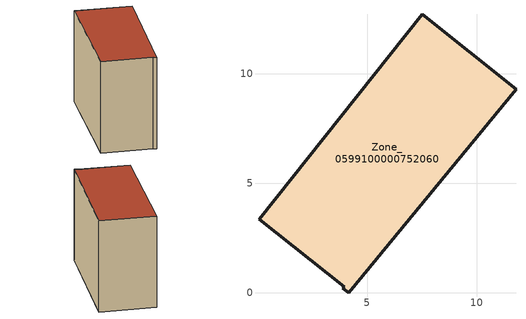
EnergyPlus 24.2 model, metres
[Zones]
Zone_0599100000752060
 floor ground (C_G): 0.05,3.36 7.51,12.73 11.8,9.3 4.15,0 3.89,0.21 3.94,0.28 z0.5
 wall outside (C_F): 11.8,9.3 7.51,12.73 0.05,3.36 3.94,0.28 3.89,0.21 4.15,0 11.8,9.3 z0.5:9.68
 roof outside (C_R): 7.51,12.73 0.05,3.36 3.94,0.28 3.89,0.21 4.15,0 11.8,9.3 z9.68
[BUILDING]
Pand.0599100000752060: North Axis=0; Terrain=City; Loads Convergence Tolerance Value=0.04; Temperature Convergence Tolerance Value=0.4; Solar Distribution=FullExterior; Maximum Number of Warmup Days=25; Minimum Number of Warmup Days=1
[Site:Location]
Rotterdam.The.Hague.AP_ZH_NLD Design_Conditions: Latitude=51.96; Longitude=4.45; Time Zone=1; Elevation=-4.5
[SITE:GROUNDTEMPERATURE:BUILDINGSURFACE]
18, 18, 18, 18, 18, 18, 18, 18, 18, 18, 18, 18
[MATERIAL] Thermal Absorptance=0.9; Solar Absorptance=0.7; Visible Absorptance=0.7
Name | Roughness | Thickness | Conductivity | Density | Specific Heat
G.TI.2006-2014 | MediumSmooth | 0.15 | 0.06 | 540 | 1210
F.TI.2006-2014 | Rough | 0.3 | 0.12 | 1920 | 840
R.TI.2006-2014 | MediumRough | 0.2 | 0.08 | 1500 | 1000
[CONSTRUCTION]
C_G: G.TI.2006-2014
C_F: F.TI.2006-2014
C_R: R.TI.2006-2014
[ZONE]
Zone_0599100000752060: Type=1; Multiplier=1; Ceiling Height=Autocalculate; Volume=Autocalculate; Floor Area=autocalculate; Part of Total Floor Area=Yes
[ZONEINFILTRATION:DESIGNFLOWRATE]
Infil_Zone_0599100000752060: Zone or ZoneList or Space or SpaceList=Zone_0599100000752060; Schedule=AlwaysOn; Design Flow Rate Calculation Method=Flow/Area; Flow Rate per Floor Area=0.0015; Constant Term Coefficient=1; Temperature Term Coefficient=0; Velocity Term Coefficient=0; Velocity Squared Term Coefficient=0
[HVACTEMPLATE:ZONE:IDEALLOADSAIRSYSTEM]
Zone_0599100000752060: Maximum Heating Supply Air Temperature=50; Minimum Cooling Supply Air Temperature=13; Maximum Heating Supply Air Humidity Ratio=0.0156; Minimum Cooling Supply Air Humidity Ratio=0.0077; Heating Limit=NoLimit; Cooling Limit=NoLimit; Dehumidification Control Type=ConstantSensibleHeatRatio; Cooling Sensible Heat Ratio=0.7; Dehumidification Setpoint=60; Humidification Control Type=None; Humidification Setpoint=30; Outdoor Air Method=None; Outdoor Air Flow Rate per Person=0.00944; Outdoor Air Flow Rate per Zone Floor Area=0; Outdoor Air Flow Rate per Zone=0; Demand Controlled Ventilation Type=None; Outdoor Air Economizer Type=NoEconomizer; Heat Recovery Type=None; Sensible Heat Recovery Effectiveness=0.7; Latent Heat Recovery Effectiveness=0.65
[ZONECONTROL:THERMOSTAT]
ThermostatControl_Zone_0599100000752060: Zone or ZoneList=Zone_0599100000752060; Control Type Schedule=DualSetpointControlType; Control 1=Thermostat_Zone_0599100000752060; Temperature Difference Between Cutout And Setpoint=0
[THERMOSTATSETPOINT:DUALSETPOINT]
Thermostat_Zone_0599100000752060: Heating Setpoint Temperature Schedule=HeatingSetpoint_Zone_0599100000752060; Cooling Setpoint Temperature Schedule=CoolingSetpoint_Zone_0599100000752060
[SCHEDULE:COMPACT]
HeatingSetpoint_Zone_0599100000752060: Through: 12/31, For: AllDays, Until: 24:00, 21
CoolingSetpoint_Zone_0599100000752060: Through: 12/31, For: AllDays, Until: 24:00, 24
DualSetpointControlType: Through: 12/31, For: AllDays, Until: 24:00, 4
AlwaysOn: Through: 12/31, For: AllDays, Until: 24:00, 1
